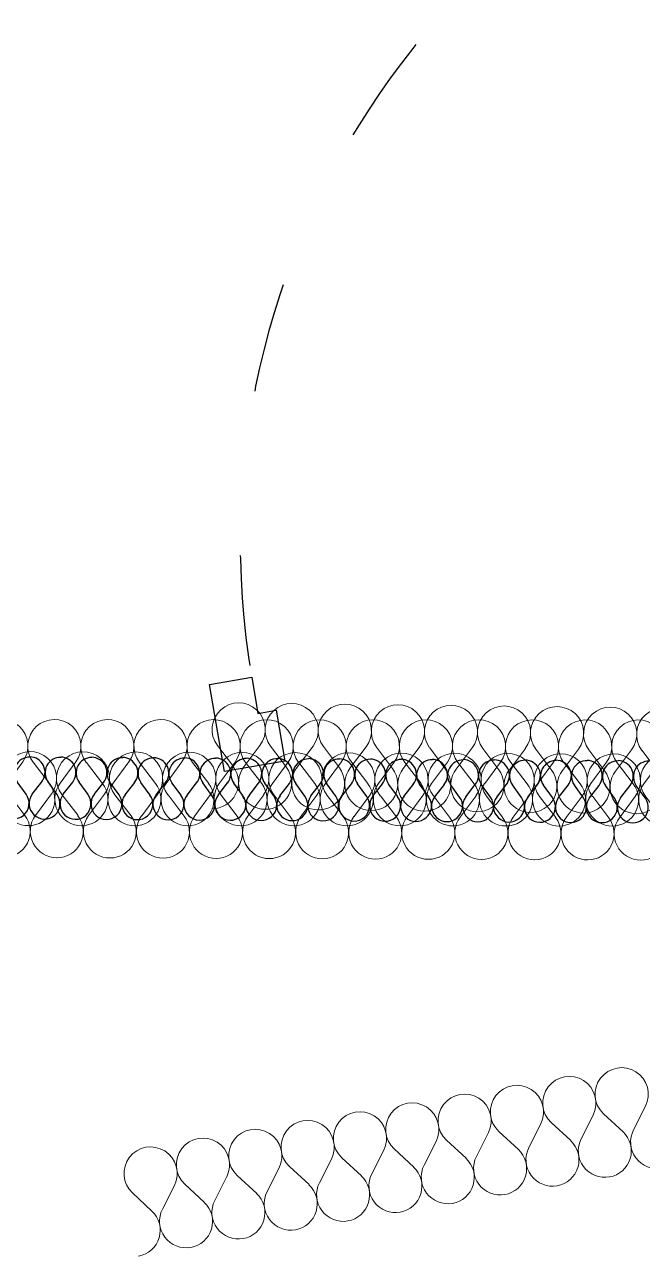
# Model space of a CAD drawing. Header units: metres. Extents: x -305 to 25519, y -357 to 67939.
# Drawn here: x -105.8 to -36, y -30.8 to 108.5 of the extents above; entities that cross this region are included whole.
import ezdxf

# ---------------------------------------------------------------- set-up
doc = ezdxf.new("R2010")
doc.units = ezdxf.units.M
doc.linetypes.add('PROJECTION', pattern=[0.3, 0.12, -0.18])
for name, color, linetype in [('020_cloi', 5, 'Continuous'), ('030_menuiserie', 1, 'Continuous'), ('070_trait-fin', 4, 'Continuous')]:
    doc.layers.add(name, color=color, linetype=linetype)
doc.layers.add('020_cloisons', color=5, linetype='Continuous', lineweight=5)

# ---------------------------------------------------------------- blocks, each defined once
blk = doc.blocks.new('*U61')
at = {"layer": '070_trait-fin', "linetype": 'Continuous'}
for p, q in [((-1.39, 0.72), (-0.35, -0.69)), ((1.42, 0.7), (0.35, -0.7))]:
    blk.add_line(p, q, dxfattribs=at)
for centre, start, end in [((0.03, 1.76), 322.5484, 216.2881), ((-1.76, -1.73), 269.4183, 36.2881), ((1.75, -1.76), 142.5484, 269.4183)]:
    blk.add_arc(centre, 1.75, start, end, dxfattribs=at)
blk = doc.blocks.new('*U62')
at = {"layer": '020_cloi', "color": 0, "linetype": 'ByBlock', "lineweight": -2, "transparency": 16777216}
for p in [(129.5, 0), (133, 0), (136.5, 0), (140, 0), (143.5, 0), (147, 0), (150.5, 0), (154, 0), (157.5, 0), (161, 0), (164.5, 0), (168, 0), (171.5, 0), (175, 0), (178.5, 0), (182, 0), (185.5, 0), (189, 0), (192.5, 0), (196, 0), (199.5, 0)]:
    blk.add_blockref('*U61', p, dxfattribs=at)
blk = doc.blocks.new('*U1201')
for points in [[(0.05, -0.0422), (0.05, 0), (0, 0), (0, -0.0722), (0.035, -0.0722), (0.035, -0.0422)], [(0.6685, -0.0422), (0.6685, 0), (0.7185, 0), (0.7185, -0.0722), (0.6835, -0.0722), (0.6835, -0.0422)], [(0.065, -0.0722), (0.035, -0.0722), (0.035, -0.7207), (0.065, -0.7207)]]:
    blk.add_lwpolyline(points, close=True)
at = {"linetype": 'PROJECTION', "ltscale": 0.75}
blk.add_arc((0.0352, -0.0727), 0.6483, 271.6999, 0.0451, dxfattribs=at)
blk = doc.blocks.new('Plan existant mi geometre rdc')
at = {"layer": '030_menuiserie', "xscale": 138.5501950750058, "yscale": 138.5501950750058, "zscale": 138.5501950750058, "rotation": 189.9168593396885}
blk.add_blockref('*U1201', (-33.68, -0.74), dxfattribs=at)
blk = doc.blocks.new('*U312')
at = {"layer": '020_cloisons', "color": 4, "linetype": 'Continuous'}
for p, q in [((-2.38, 1.21), (-0.6, -1.21)), ((2.43, 1.16), (0.6, -1.22))]:
    blk.add_line(p, q, dxfattribs=at)
for centre, radius, start, end in [((0.05, 2.99), 3.01, 322.5484, 216.2881), ((-3.02, -2.99), 3.01, 269.4183, 36.2881), ((2.97, -3.03), 2.97, 142.7235, 269.8189)]:
    blk.add_arc(centre, radius, start, end, dxfattribs=at)
blk = doc.blocks.new('*U313')
at = {"layer": '020_cloi', "color": 0, "linetype": 'ByBlock', "lineweight": -2, "transparency": 16777216}
for p in [(132, 0), (138, 0), (144, 0), (150, 0), (156, 0), (162, 0), (168, 0), (174, 0), (180, 0), (186, 0)]:
    blk.add_blockref('*U312', p, dxfattribs=at)
blk = doc.blocks.new('*U334')
at = {"layer": '020_cloisons', "color": 4, "linetype": 'Continuous'}
for p, q in [((-2.38, 1.21), (-0.6, -1.21)), ((2.43, 1.16), (0.6, -1.22))]:
    blk.add_line(p, q, dxfattribs=at)
for centre, radius, start, end in [((0.05, 2.99), 3.01, 322.5484, 216.2881), ((-3.02, -2.99), 3.01, 269.4183, 36.2881), ((2.97, -3.03), 2.97, 142.7235, 269.8189)]:
    blk.add_arc(centre, radius, start, end, dxfattribs=at)
blk = doc.blocks.new('*U335')
at = {"layer": '020_cloi', "color": 0, "linetype": 'ByBlock', "lineweight": -2, "transparency": 16777216}
for p in [(126, 0), (132, 0), (138, 0), (144, 0), (150, 0), (156, 0), (162, 0), (168, 0), (174, 0)]:
    blk.add_blockref('*U334', p, dxfattribs=at)
blk = doc.blocks.new('*U336')
at = {"layer": '020_cloisons', "color": 4, "linetype": 'Continuous'}
for p, q in [((-2.38, 1.21), (-0.6, -1.21)), ((2.43, 1.16), (0.6, -1.22))]:
    blk.add_line(p, q, dxfattribs=at)
for centre, radius, start, end in [((0.05, 2.99), 3.01, 322.5484, 216.2881), ((-3.02, -2.99), 3.01, 269.4183, 36.2881), ((2.97, -3.03), 2.97, 142.7235, 269.8189)]:
    blk.add_arc(centre, radius, start, end, dxfattribs=at)
blk = doc.blocks.new('*U337')
at = {"layer": '020_cloi', "color": 0, "linetype": 'ByBlock', "lineweight": -2, "transparency": 16777216}
for p in [(126, 0), (132, 0), (138, 0), (144, 0), (150, 0), (156, 0), (162, 0), (168, 0), (174, 0), (180, 0), (186, 0), (192, 0), (198, 0)]:
    blk.add_blockref('*U336', p, dxfattribs=at)
blk = doc.blocks.new('*U343')
at = {"layer": '020_cloisons', "color": 4, "linetype": 'Continuous'}
for p, q in [((-2.38, 1.21), (-0.6, -1.21)), ((2.43, 1.16), (0.6, -1.22))]:
    blk.add_line(p, q, dxfattribs=at)
for centre, radius, start, end in [((0.05, 2.99), 3.01, 322.5484, 216.2881), ((-3.02, -2.99), 3.01, 269.4183, 36.2881), ((2.97, -3.03), 2.97, 142.7235, 269.8189)]:
    blk.add_arc(centre, radius, start, end, dxfattribs=at)
blk = doc.blocks.new('*U344')
at = {"layer": '020_cloi', "color": 0, "linetype": 'ByBlock', "lineweight": -2, "transparency": 16777216}
for p in [(120, 0), (126, 0), (132, 0), (138, 0), (144, 0), (150, 0), (156, 0), (162, 0), (168, 0), (174, 0), (180, 0), (186, 0), (192, 0)]:
    blk.add_blockref('*U343', p, dxfattribs=at)

msp = doc.modelspace()

# ---------------------------------------------------------------- block references
at = {"layer": '020_cloi'}
for name, p, rotation in [('Plan existant mi geometre rdc', (48.57, 41.44), 359.7851270248765), ('*U62', (92.47, 20.93), 179.6321452126139)]:
    msp.add_blockref(name, p, dxfattribs=dict(at, rotation=rotation))
at = {"layer": '020_cloi', "xscale": -1}
for name, p, rotation in [('*U335', (92.38, 23.77), 359.3257635738212), ('*U337', (89.59, 23.8), 359.9604325647896), ('*U344', (86.82, 19.54), 359.769633978176), ('*U313', (92.39, 6.52), 9.55039214240508)]:
    msp.add_blockref(name, p, dxfattribs=dict(at, rotation=rotation))

doc.saveas('drawing.dxf')
